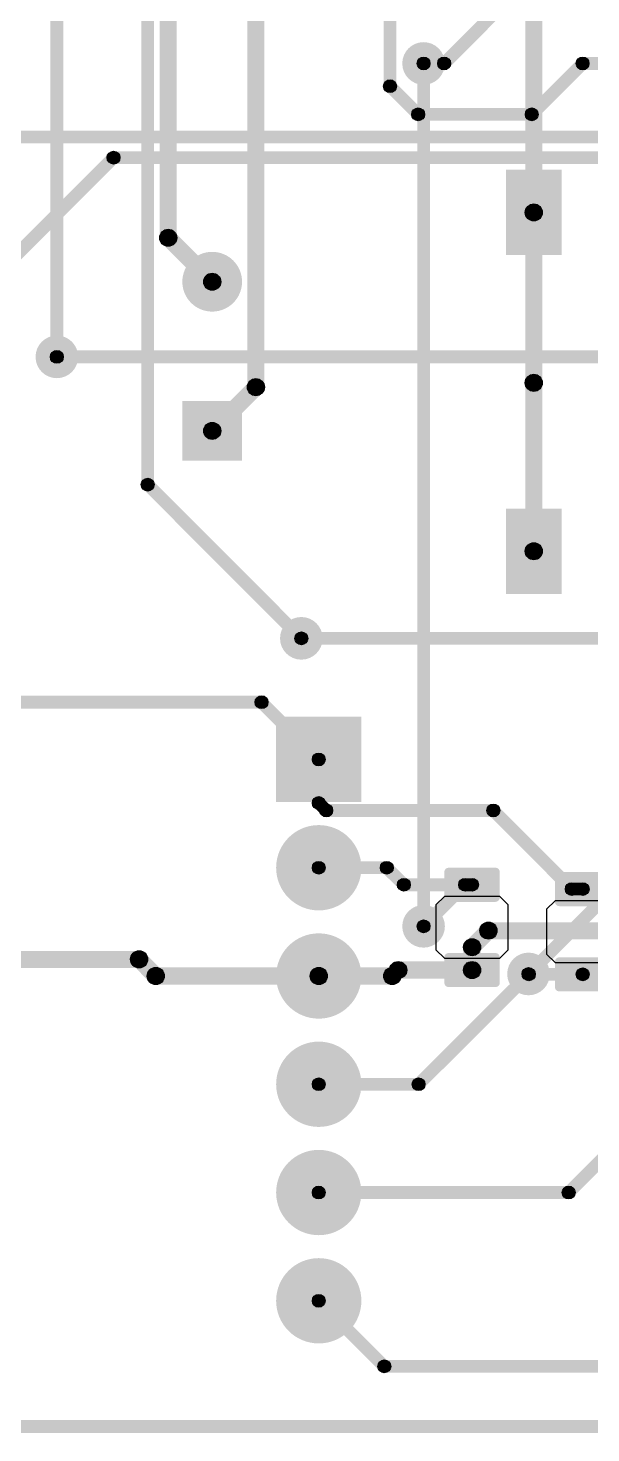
# Model space of a CAD drawing. Header units: millimetres. Extents: x 0 to 3.58, y 0 to 2.95.
# Drawn here: x 0.897 to 1.417, y 0.053 to 1.35 of the extents above; entities that cross this region are included whole.
import ezdxf

# ---------------------------------------------------------------- set-up
doc = ezdxf.new("R2010")
doc.units = ezdxf.units.MM
doc.header["$MEASUREMENT"] = 0
for name, color, linetype in [('BottomLayer', 5, 'Continuous'), ('PadHoleLayer', 156, 'Continuous'), ('TopLayer', 1, 'Continuous'), ('ViaHoleLayer', 16, 'Continuous')]:
    doc.layers.add(name, color=color, linetype=linetype)

# ---------------------------------------------------------------- blocks, each defined once
blk = doc.blocks.new('CON__PLS_6_9')
at = {"layer": 'BottomLayer'}
blk.add_hatch(color=5, dxfattribs=at).paths.add_polyline_path([(-0.2894, 0.0394), (-0.2106, 0.0394), (-0.2106, -0.0394), (-0.2894, -0.0394)])
h = blk.add_hatch(color=5, dxfattribs=at)
edge = h.paths.add_edge_path()
edge.add_arc((-0.15, 0), 0.0394, 0, 360)
h = blk.add_hatch(color=5, dxfattribs=at)
edge = h.paths.add_edge_path()
edge.add_arc((-0.05, 0), 0.0394, 0, 360)
h = blk.add_hatch(color=5, dxfattribs=at)
edge = h.paths.add_edge_path()
edge.add_arc((0.05, 0), 0.0394, 0, 360)
h = blk.add_hatch(color=5, dxfattribs=at)
edge = h.paths.add_edge_path()
edge.add_arc((0.15, 0), 0.0394, 0, 360)
h = blk.add_hatch(color=5, dxfattribs=at)
edge = h.paths.add_edge_path()
edge.add_arc((0.25, 0), 0.0394, 0, 360)
at = {"layer": 'PadHoleLayer'}
h = blk.add_hatch(color=156, dxfattribs=at)
edge = h.paths.add_edge_path()
edge.add_arc((-0.25, 0), 0.0217, 0, 360)
h = blk.add_hatch(color=156, dxfattribs=at)
edge = h.paths.add_edge_path()
edge.add_arc((-0.15, 0), 0.0217, 0, 360)
h = blk.add_hatch(color=156, dxfattribs=at)
edge = h.paths.add_edge_path()
edge.add_arc((-0.05, 0), 0.0217, 0, 360)
h = blk.add_hatch(color=156, dxfattribs=at)
edge = h.paths.add_edge_path()
edge.add_arc((0.05, 0), 0.0217, 0, 360)
h = blk.add_hatch(color=156, dxfattribs=at)
edge = h.paths.add_edge_path()
edge.add_arc((0.15, 0), 0.0217, 0, 360)
h = blk.add_hatch(color=156, dxfattribs=at)
edge = h.paths.add_edge_path()
edge.add_arc((0.25, 0), 0.0217, 0, 360)
at = {"layer": 'TopLayer'}
blk.add_hatch(color=1, dxfattribs=at).paths.add_polyline_path([(-0.2894, 0.0394), (-0.2106, 0.0394), (-0.2106, -0.0394), (-0.2894, -0.0394)])
h = blk.add_hatch(color=1, dxfattribs=at)
edge = h.paths.add_edge_path()
edge.add_arc((-0.15, 0), 0.0394, 0, 360)
h = blk.add_hatch(color=1, dxfattribs=at)
edge = h.paths.add_edge_path()
edge.add_arc((-0.05, 0), 0.0394, 0, 360)
h = blk.add_hatch(color=1, dxfattribs=at)
edge = h.paths.add_edge_path()
edge.add_arc((0.05, 0), 0.0394, 0, 360)
h = blk.add_hatch(color=1, dxfattribs=at)
edge = h.paths.add_edge_path()
edge.add_arc((0.15, 0), 0.0394, 0, 360)
h = blk.add_hatch(color=1, dxfattribs=at)
edge = h.paths.add_edge_path()
edge.add_arc((0.25, 0), 0.0394, 0, 360)
blk = doc.blocks.new('SWT_34_24')
at = {"layer": 'TopLayer'}
for points in [[(-0.1959, 0.1142), (-0.1171, 0.1142), (-0.1171, 0.063), (-0.1959, 0.063)], [(0.1171, 0.1142), (0.1959, 0.1142), (0.1959, 0.063), (0.1171, 0.063)], [(-0.1959, -0.063), (-0.1171, -0.063), (-0.1171, -0.1142), (-0.1959, -0.1142)], [(0.1171, -0.063), (0.1959, -0.063), (0.1959, -0.1142), (0.1171, -0.1142)]]:
    blk.add_hatch(color=1, dxfattribs=at).paths.add_polyline_path(points)
blk = doc.blocks.new('RES0805_B_47')
at = {"layer": 'BottomLayer'}
h = blk.add_hatch(color=5, dxfattribs=at)
edge = h.paths.add_edge_path()
edge.add_arc((-0.0276, 0.0217), 0.00394, 0, 90)
edge.add_line((-0.0276, 0.0256), (-0.0512, 0.0256))
edge.add_arc((-0.0512, 0.0217), 0.00394, 90, 180)
edge.add_line((-0.0551, 0.0217), (-0.0551, -0.0217))
edge.add_arc((-0.0512, -0.0217), 0.00394, 180, 270)
edge.add_line((-0.0512, -0.0256), (-0.0276, -0.0256))
edge.add_arc((-0.0276, -0.0217), 0.00394, 270, 360)
edge.add_line((-0.0236, -0.0217), (-0.0236, 0.0217))
h = blk.add_hatch(color=5, dxfattribs=at)
edge = h.paths.add_edge_path()
edge.add_arc((0.0512, 0.0217), 0.00394, 0, 90)
edge.add_line((0.0512, 0.0256), (0.0276, 0.0256))
edge.add_arc((0.0276, 0.0217), 0.00394, 90, 180)
edge.add_line((0.0236, 0.0217), (0.0236, -0.0217))
edge.add_arc((0.0276, -0.0217), 0.00394, 180, 270)
edge.add_line((0.0276, -0.0256), (0.0512, -0.0256))
edge.add_arc((0.0512, -0.0217), 0.00394, 270, 360)
edge.add_line((0.0551, -0.0217), (0.0551, 0.0217))
for p, q in [((-0.0207, 0.0335), (-0.0285, 0.0256)), ((0.0207, 0.0335), (-0.0207, 0.0335)), ((0.0285, 0.0256), (0.0207, 0.0335)), ((-0.0285, 0.0256), (-0.0285, -0.0256)), ((0.0285, -0.0256), (0.0285, 0.0256)), ((-0.0285, -0.0256), (-0.0207, -0.0335)), ((0.0207, -0.0335), (0.0285, -0.0256)), ((-0.0207, -0.0335), (0.0207, -0.0335))]:
    blk.add_line(p, q, dxfattribs=at)
blk = doc.blocks.new('RES0805_B_48')
at = {"layer": 'BottomLayer'}
h = blk.add_hatch(color=5, dxfattribs=at)
edge = h.paths.add_edge_path()
edge.add_arc((-0.0276, 0.0217), 0.00394, 0, 90)
edge.add_line((-0.0276, 0.0256), (-0.0512, 0.0256))
edge.add_arc((-0.0512, 0.0217), 0.00394, 90, 180)
edge.add_line((-0.0551, 0.0217), (-0.0551, -0.0217))
edge.add_arc((-0.0512, -0.0217), 0.00394, 180, 270)
edge.add_line((-0.0512, -0.0256), (-0.0276, -0.0256))
edge.add_arc((-0.0276, -0.0217), 0.00394, 270, 360)
edge.add_line((-0.0236, -0.0217), (-0.0236, 0.0217))
h = blk.add_hatch(color=5, dxfattribs=at)
edge = h.paths.add_edge_path()
edge.add_arc((0.0512, 0.0217), 0.00394, 0, 90)
edge.add_line((0.0512, 0.0256), (0.0276, 0.0256))
edge.add_arc((0.0276, 0.0217), 0.00394, 90, 180)
edge.add_line((0.0236, 0.0217), (0.0236, -0.0217))
edge.add_arc((0.0276, -0.0217), 0.00394, 180, 270)
edge.add_line((0.0276, -0.0256), (0.0512, -0.0256))
edge.add_arc((0.0512, -0.0217), 0.00394, 270, 360)
edge.add_line((0.0551, -0.0217), (0.0551, 0.0217))
for p, q in [((-0.0207, 0.0335), (-0.0285, 0.0256)), ((0.0207, 0.0335), (-0.0207, 0.0335)), ((0.0285, 0.0256), (0.0207, 0.0335)), ((-0.0285, 0.0256), (-0.0285, -0.0256)), ((0.0285, -0.0256), (0.0285, 0.0256)), ((-0.0285, -0.0256), (-0.0207, -0.0335)), ((0.0207, -0.0335), (0.0285, -0.0256)), ((-0.0207, -0.0335), (0.0207, -0.0335))]:
    blk.add_line(p, q, dxfattribs=at)
blk = doc.blocks.new('WCAP_ATUL_8_11_5_3_5_0_5_58')
at = {"layer": 'BottomLayer'}
blk.add_hatch(color=5, dxfattribs=at).paths.add_polyline_path([(-0.0965, 0.0276), (-0.0413, 0.0276), (-0.0413, -0.0276), (-0.0965, -0.0276)])
h = blk.add_hatch(color=5, dxfattribs=at)
edge = h.paths.add_edge_path()
edge.add_arc((0.0689, 0), 0.0276, 0, 360)
at = {"layer": 'PadHoleLayer'}
h = blk.add_hatch(color=156, dxfattribs=at)
edge = h.paths.add_edge_path()
edge.add_arc((-0.0689, 0), 0.0157, 0, 360)
h = blk.add_hatch(color=156, dxfattribs=at)
edge = h.paths.add_edge_path()
edge.add_arc((0.0689, 0), 0.0157, 0, 360)
at = {"layer": 'TopLayer'}
blk.add_hatch(color=1, dxfattribs=at).paths.add_polyline_path([(-0.0965, 0.0276), (-0.0413, 0.0276), (-0.0413, -0.0276), (-0.0965, -0.0276)])
h = blk.add_hatch(color=1, dxfattribs=at)
edge = h.paths.add_edge_path()
edge.add_arc((0.0689, 0), 0.0276, 0, 360)

msp = doc.modelspace()

# ---------------------------------------------------------------- hatches: boundary and pattern name
at = {"layer": 'BottomLayer'}
for points in [[(1.2855, 1.3135), (1.2771, 1.3218), (1.3341, 1.3788), (1.3425, 1.3705)], [(1.2372, 1.2967), (1.2254, 1.2967), (1.2254, 1.3707), (1.2372, 1.3707)], [(1.2623, 1.3118), (1.2623, 1.3236), (1.2813, 1.3236), (1.2813, 1.3118)], [(1.4093, 1.3118), (1.4093, 1.3236), (1.8667, 1.3236), (1.8667, 1.3118)], [(1.3665, 1.2665), (1.3581, 1.2748), (1.4051, 1.3218), (1.4135, 1.3135)], [(1.2271, 1.2925), (1.2355, 1.3008), (1.2615, 1.2748), (1.2531, 1.2665)], [(1.2573, 1.2648), (1.2573, 1.2766), (1.3623, 1.2766), (1.3623, 1.2648)], [(0.8313, 1.2438), (0.8313, 1.2556), (1.9373, 1.2556), (1.9373, 1.2438)], [(0.4609, 0.7075), (0.4525, 0.7158), (0.9715, 1.2348), (0.9799, 1.2265)], [(0.9757, 1.2248), (0.9757, 1.2366), (1.9573, 1.2366), (1.9573, 1.2248)], [(0.9233, 1.0408), (0.9233, 1.0526), (1.797, 1.0526), (1.797, 1.0408)], [(1.1493, 0.7808), (1.1493, 0.7926), (1.6023, 0.7926), (1.6023, 0.7808)], [(0.5213, 0.7218), (0.5213, 0.7336), (1.1125, 0.7336), (1.1125, 0.7218)], [(1.1083, 0.7235), (1.1167, 0.7318), (1.1695, 0.679), (1.1612, 0.6706)], [(1.1713, 0.6346), (1.1594, 0.6346), (1.1594, 0.6748), (1.1713, 0.6748)], [(1.1612, 0.6305), (1.1695, 0.6388), (1.1765, 0.6318), (1.1681, 0.6235)], [(1.1723, 0.6218), (1.1723, 0.6336), (1.3268, 0.6336), (1.3268, 0.6218)], [(1.3226, 0.6235), (1.3309, 0.6318), (1.4035, 0.5593), (1.3951, 0.5509)], [(1.1654, 0.5689), (1.1654, 0.5807), (1.2283, 0.5807), (1.2283, 0.5689)], [(1.2241, 0.5706), (1.2325, 0.579), (1.2482, 0.5632), (1.2399, 0.5549)], [(1.2441, 0.5531), (1.2441, 0.565), (1.3007, 0.565), (1.3007, 0.5531)], [(1.2665, 0.5165), (1.2581, 0.5248), (1.2965, 0.5632), (1.3049, 0.5549)], [(1.3007, 0.5531), (1.3007, 0.565), (1.3071, 0.565), (1.3071, 0.5531)], [(1.3993, 0.5492), (1.3993, 0.561), (1.4094, 0.561), (1.4094, 0.5492)], [(1.4094, 0.5492), (1.4094, 0.561), (1.5073, 0.561), (1.5073, 0.5492)], [(1.3127, 0.4959), (1.3015, 0.507), (1.3168, 0.5222), (1.3279, 0.5111)], [(1.3223, 0.5088), (1.3223, 0.5245), (1.4433, 0.5245), (1.4433, 0.5088)], [(1.315, 0.4803), (1.2992, 0.4803), (1.2992, 0.5014), (1.315, 0.5014)], [(1.1654, 0.4669), (1.1654, 0.4827), (1.2333, 0.4827), (1.2333, 0.4669)], [(1.2389, 0.4692), (1.2278, 0.4804), (1.2333, 0.4859), (1.2444, 0.4747)], [(1.2388, 0.4724), (1.2388, 0.4882), (1.3071, 0.4882), (1.3071, 0.4724)], [(1.2619, 0.3706), (1.2536, 0.379), (1.3554, 0.4806), (1.3638, 0.4722)], [(1.3551, 0.4725), (1.3635, 0.4808), (1.3638, 0.4806), (1.3554, 0.4722)], [(1.3638, 0.4722), (1.3554, 0.4806), (1.3554, 0.4806), (1.3638, 0.4722)], [(1.3596, 0.4705), (1.3596, 0.4823), (1.4094, 0.4823), (1.4094, 0.4705)], [(1.4006, 0.2706), (1.3922, 0.279), (1.5431, 0.4298), (1.5514, 0.4215)], [(1.1654, 0.3689), (1.1654, 0.3807), (1.2577, 0.3807), (1.2577, 0.3689)], [(1.1654, 0.2689), (1.1654, 0.2807), (1.3964, 0.2807), (1.3964, 0.2689)], [(1.1612, 0.1706), (1.1695, 0.179), (1.2302, 0.1183), (1.2218, 0.11)], [(1.226, 0.1083), (1.226, 0.1201), (1.8438, 0.1201), (1.8438, 0.1083)], [(0.4323, 0.0528), (0.4323, 0.0646), (3.2484, 0.0646), (3.2484, 0.0528)]]:
    msp.add_hatch(color=5, dxfattribs=at).paths.add_polyline_path(points)
h = msp.add_hatch(color=5, dxfattribs=at)
edge = h.paths.add_edge_path()
edge.add_arc((1.2623, 1.3177), 0.0197, 0, 360)
h = msp.add_hatch(color=5, dxfattribs=at)
edge = h.paths.add_edge_path()
edge.add_arc((1.2623, 1.3177), 0.00591, 0, 360)
h = msp.add_hatch(color=5, dxfattribs=at)
edge = h.paths.add_edge_path()
edge.add_arc((1.2813, 1.3177), 0.00591, 0, 360)
h = msp.add_hatch(color=5, dxfattribs=at)
edge = h.paths.add_edge_path()
edge.add_arc((1.2813, 1.3177), 0.00591, 0, 360)
h = msp.add_hatch(color=5, dxfattribs=at)
edge = h.paths.add_edge_path()
edge.add_arc((1.4093, 1.3177), 0.00591, 0, 360)
h = msp.add_hatch(color=5, dxfattribs=at)
edge = h.paths.add_edge_path()
edge.add_arc((1.4093, 1.3177), 0.00591, 0, 360)
h = msp.add_hatch(color=5, dxfattribs=at)
edge = h.paths.add_edge_path()
edge.add_arc((1.2313, 1.2967), 0.00591, 0, 360)
h = msp.add_hatch(color=5, dxfattribs=at)
edge = h.paths.add_edge_path()
edge.add_arc((1.2313, 1.2967), 0.00591, 0, 360)
h = msp.add_hatch(color=5, dxfattribs=at)
edge = h.paths.add_edge_path()
edge.add_arc((1.2573, 1.2707), 0.00591, 0, 360)
h = msp.add_hatch(color=5, dxfattribs=at)
edge = h.paths.add_edge_path()
edge.add_arc((1.2573, 1.2707), 0.00591, 0, 360)
h = msp.add_hatch(color=5, dxfattribs=at)
edge = h.paths.add_edge_path()
edge.add_arc((1.3623, 1.2707), 0.00591, 0, 360)
h = msp.add_hatch(color=5, dxfattribs=at)
edge = h.paths.add_edge_path()
edge.add_arc((1.3623, 1.2707), 0.00591, 0, 360)
h = msp.add_hatch(color=5, dxfattribs=at)
edge = h.paths.add_edge_path()
edge.add_arc((0.9757, 1.2307), 0.00591, 0, 360)
h = msp.add_hatch(color=5, dxfattribs=at)
edge = h.paths.add_edge_path()
edge.add_arc((0.9757, 1.2307), 0.00591, 0, 360)
h = msp.add_hatch(color=5, dxfattribs=at)
edge = h.paths.add_edge_path()
edge.add_arc((0.9233, 1.0467), 0.0197, 0, 360)
h = msp.add_hatch(color=5, dxfattribs=at)
edge = h.paths.add_edge_path()
edge.add_arc((0.9233, 1.0467), 0.00591, 0, 360)
h = msp.add_hatch(color=5, dxfattribs=at)
edge = h.paths.add_edge_path()
edge.add_arc((1.1493, 0.7867), 0.0197, 0, 360)
h = msp.add_hatch(color=5, dxfattribs=at)
edge = h.paths.add_edge_path()
edge.add_arc((1.1493, 0.7867), 0.00591, 0, 360)
h = msp.add_hatch(color=5, dxfattribs=at)
edge = h.paths.add_edge_path()
edge.add_arc((1.1125, 0.7277), 0.00591, 0, 360)
h = msp.add_hatch(color=5, dxfattribs=at)
edge = h.paths.add_edge_path()
edge.add_arc((1.1125, 0.7277), 0.00591, 0, 360)
h = msp.add_hatch(color=5, dxfattribs=at)
edge = h.paths.add_edge_path()
edge.add_arc((1.1654, 0.6748), 0.00591, 0, 360)
h = msp.add_hatch(color=5, dxfattribs=at)
edge = h.paths.add_edge_path()
edge.add_arc((1.1654, 0.6748), 0.00591, 0, 360)
h = msp.add_hatch(color=5, dxfattribs=at)
edge = h.paths.add_edge_path()
edge.add_arc((1.1654, 0.6346), 0.00591, 0, 360)
h = msp.add_hatch(color=5, dxfattribs=at)
edge = h.paths.add_edge_path()
edge.add_arc((1.1654, 0.6346), 0.00591, 0, 360)
h = msp.add_hatch(color=5, dxfattribs=at)
edge = h.paths.add_edge_path()
edge.add_arc((1.1723, 0.6277), 0.00591, 0, 360)
h = msp.add_hatch(color=5, dxfattribs=at)
edge = h.paths.add_edge_path()
edge.add_arc((1.1723, 0.6277), 0.00591, 0, 360)
h = msp.add_hatch(color=5, dxfattribs=at)
edge = h.paths.add_edge_path()
edge.add_arc((1.3268, 0.6277), 0.00591, 0, 360)
h = msp.add_hatch(color=5, dxfattribs=at)
edge = h.paths.add_edge_path()
edge.add_arc((1.3268, 0.6277), 0.00591, 0, 360)
h = msp.add_hatch(color=5, dxfattribs=at)
edge = h.paths.add_edge_path()
edge.add_arc((1.1654, 0.5748), 0.00591, 0, 360)
h = msp.add_hatch(color=5, dxfattribs=at)
edge = h.paths.add_edge_path()
edge.add_arc((1.2283, 0.5748), 0.00591, 0, 360)
h = msp.add_hatch(color=5, dxfattribs=at)
edge = h.paths.add_edge_path()
edge.add_arc((1.2283, 0.5748), 0.00591, 0, 360)
h = msp.add_hatch(color=5, dxfattribs=at)
edge = h.paths.add_edge_path()
edge.add_arc((1.2441, 0.5591), 0.00591, 0, 360)
h = msp.add_hatch(color=5, dxfattribs=at)
edge = h.paths.add_edge_path()
edge.add_arc((1.2441, 0.5591), 0.00591, 0, 360)
h = msp.add_hatch(color=5, dxfattribs=at)
edge = h.paths.add_edge_path()
edge.add_arc((1.3007, 0.5591), 0.00591, 0, 360)
h = msp.add_hatch(color=5, dxfattribs=at)
edge = h.paths.add_edge_path()
edge.add_arc((1.3007, 0.5591), 0.00591, 0, 360)
h = msp.add_hatch(color=5, dxfattribs=at)
edge = h.paths.add_edge_path()
edge.add_arc((1.3007, 0.5591), 0.00591, 0, 360)
h = msp.add_hatch(color=5, dxfattribs=at)
edge = h.paths.add_edge_path()
edge.add_arc((1.3071, 0.5591), 0.00591, 0, 360)
h = msp.add_hatch(color=5, dxfattribs=at)
edge = h.paths.add_edge_path()
edge.add_arc((1.3993, 0.5551), 0.00591, 0, 360)
h = msp.add_hatch(color=5, dxfattribs=at)
edge = h.paths.add_edge_path()
edge.add_arc((1.3993, 0.5551), 0.00591, 0, 360)
h = msp.add_hatch(color=5, dxfattribs=at)
edge = h.paths.add_edge_path()
edge.add_arc((1.4094, 0.5551), 0.00591, 0, 360)
h = msp.add_hatch(color=5, dxfattribs=at)
edge = h.paths.add_edge_path()
edge.add_arc((1.4094, 0.5551), 0.00591, 0, 360)
h = msp.add_hatch(color=5, dxfattribs=at)
edge = h.paths.add_edge_path()
edge.add_arc((1.2623, 0.5207), 0.0197, 0, 360)
h = msp.add_hatch(color=5, dxfattribs=at)
edge = h.paths.add_edge_path()
edge.add_arc((1.2623, 0.5207), 0.00591, 0, 360)
h = msp.add_hatch(color=5, dxfattribs=at)
edge = h.paths.add_edge_path()
edge.add_arc((1.3223, 0.5167), 0.00787, 0, 360)
h = msp.add_hatch(color=5, dxfattribs=at)
edge = h.paths.add_edge_path()
edge.add_arc((1.3223, 0.5167), 0.00787, 0, 360)
h = msp.add_hatch(color=5, dxfattribs=at)
edge = h.paths.add_edge_path()
edge.add_arc((1.3071, 0.5014), 0.00787, 0, 360)
h = msp.add_hatch(color=5, dxfattribs=at)
edge = h.paths.add_edge_path()
edge.add_arc((1.3071, 0.5014), 0.00787, 0, 360)
h = msp.add_hatch(color=5, dxfattribs=at)
edge = h.paths.add_edge_path()
edge.add_arc((1.3593, 0.4767), 0.0197, 0, 360)
h = msp.add_hatch(color=5, dxfattribs=at)
edge = h.paths.add_edge_path()
edge.add_arc((1.1654, 0.4748), 0.00787, 0, 360)
h = msp.add_hatch(color=5, dxfattribs=at)
edge = h.paths.add_edge_path()
edge.add_arc((1.2333, 0.4748), 0.00787, 0, 360)
h = msp.add_hatch(color=5, dxfattribs=at)
edge = h.paths.add_edge_path()
edge.add_arc((1.2333, 0.4748), 0.00787, 0, 360)
h = msp.add_hatch(color=5, dxfattribs=at)
edge = h.paths.add_edge_path()
edge.add_arc((1.2388, 0.4803), 0.00787, 0, 360)
h = msp.add_hatch(color=5, dxfattribs=at)
edge = h.paths.add_edge_path()
edge.add_arc((1.2388, 0.4803), 0.00787, 0, 360)
h = msp.add_hatch(color=5, dxfattribs=at)
edge = h.paths.add_edge_path()
edge.add_arc((1.3071, 0.4803), 0.00787, 0, 360)
h = msp.add_hatch(color=5, dxfattribs=at)
edge = h.paths.add_edge_path()
edge.add_arc((1.3071, 0.4803), 0.00787, 0, 360)
h = msp.add_hatch(color=5, dxfattribs=at)
edge = h.paths.add_edge_path()
edge.add_arc((1.3593, 0.4767), 0.00591, 0, 360)
h = msp.add_hatch(color=5, dxfattribs=at)
edge = h.paths.add_edge_path()
edge.add_arc((1.3596, 0.4764), 0.00591, 0, 360)
h = msp.add_hatch(color=5, dxfattribs=at)
edge = h.paths.add_edge_path()
edge.add_arc((1.3596, 0.4764), 0.00591, 0, 360)
h = msp.add_hatch(color=5, dxfattribs=at)
edge = h.paths.add_edge_path()
edge.add_arc((1.3596, 0.4764), 0.00591, 0, 360)
h = msp.add_hatch(color=5, dxfattribs=at)
edge = h.paths.add_edge_path()
edge.add_arc((1.3596, 0.4764), 0.00591, 0, 360)
h = msp.add_hatch(color=5, dxfattribs=at)
edge = h.paths.add_edge_path()
edge.add_arc((1.3596, 0.4764), 0.00591, 0, 360)
h = msp.add_hatch(color=5, dxfattribs=at)
edge = h.paths.add_edge_path()
edge.add_arc((1.4094, 0.4764), 0.00591, 0, 360)
h = msp.add_hatch(color=5, dxfattribs=at)
edge = h.paths.add_edge_path()
edge.add_arc((1.1654, 0.3748), 0.00591, 0, 360)
h = msp.add_hatch(color=5, dxfattribs=at)
edge = h.paths.add_edge_path()
edge.add_arc((1.2577, 0.3748), 0.00591, 0, 360)
h = msp.add_hatch(color=5, dxfattribs=at)
edge = h.paths.add_edge_path()
edge.add_arc((1.2577, 0.3748), 0.00591, 0, 360)
h = msp.add_hatch(color=5, dxfattribs=at)
edge = h.paths.add_edge_path()
edge.add_arc((1.1654, 0.2748), 0.00591, 0, 360)
h = msp.add_hatch(color=5, dxfattribs=at)
edge = h.paths.add_edge_path()
edge.add_arc((1.3964, 0.2748), 0.00591, 0, 360)
h = msp.add_hatch(color=5, dxfattribs=at)
edge = h.paths.add_edge_path()
edge.add_arc((1.3964, 0.2748), 0.00591, 0, 360)
h = msp.add_hatch(color=5, dxfattribs=at)
edge = h.paths.add_edge_path()
edge.add_arc((1.1654, 0.1748), 0.00591, 0, 360)
h = msp.add_hatch(color=5, dxfattribs=at)
edge = h.paths.add_edge_path()
edge.add_arc((1.226, 0.1142), 0.00591, 0, 360)
h = msp.add_hatch(color=5, dxfattribs=at)
edge = h.paths.add_edge_path()
edge.add_arc((1.226, 0.1142), 0.00591, 0, 360)
at = {"layer": 'TopLayer'}
for points in [[(0.9292, 1.0467), (0.9174, 1.0467), (0.9174, 2.2801), (0.9292, 2.2801)], [(1.0132, 0.9287), (1.0014, 0.9287), (1.0014, 1.6217), (1.0132, 1.6217)], [(1.0342, 1.1567), (1.0184, 1.1567), (1.0184, 1.5107), (1.0342, 1.5107)], [(1.372, 1.1801), (1.3563, 1.1801), (1.3563, 1.4857), (1.372, 1.4857)], [(1.1152, 1.0187), (1.0994, 1.0187), (1.0994, 1.3717), (1.1152, 1.3717)], [(1.2682, 0.5207), (1.2564, 0.5207), (1.2564, 1.3177), (1.2682, 1.3177)], [(1.372, 1.0227), (1.3563, 1.0227), (1.3563, 1.1801), (1.372, 1.1801)], [(1.0208, 1.1512), (1.0319, 1.1623), (1.0725, 1.1217), (1.0614, 1.1106)], [(1.0725, 0.9728), (1.0614, 0.9839), (1.1018, 1.0243), (1.1129, 1.0132)], [(1.372, 0.8671), (1.3563, 0.8671), (1.3563, 1.0227), (1.372, 1.0227)], [(1.0031, 0.9245), (1.0115, 0.9328), (1.1535, 0.7908), (1.1451, 0.7825)], [(1.3635, 0.4725), (1.3551, 0.4808), (1.4341, 0.5598), (1.4425, 0.5515)], [(0.8504, 0.4823), (0.8504, 0.498), (0.9993, 0.498), (0.9993, 0.4823)], [(0.9938, 0.4846), (1.0049, 0.4957), (1.0202, 0.4804), (1.0091, 0.4692)], [(1.0147, 0.4669), (1.0147, 0.4827), (1.1654, 0.4827), (1.1654, 0.4669)]]:
    msp.add_hatch(color=1, dxfattribs=at).paths.add_polyline_path(points)
h = msp.add_hatch(color=1, dxfattribs=at)
edge = h.paths.add_edge_path()
edge.add_arc((1.2623, 1.3177), 0.0197, 0, 360)
h = msp.add_hatch(color=1, dxfattribs=at)
edge = h.paths.add_edge_path()
edge.add_arc((1.2623, 1.3177), 0.00591, 0, 360)
h = msp.add_hatch(color=1, dxfattribs=at)
edge = h.paths.add_edge_path()
edge.add_arc((1.3642, 1.1801), 0.00787, 0, 360)
h = msp.add_hatch(color=1, dxfattribs=at)
edge = h.paths.add_edge_path()
edge.add_arc((1.3642, 1.1801), 0.00787, 0, 360)
h = msp.add_hatch(color=1, dxfattribs=at)
edge = h.paths.add_edge_path()
edge.add_arc((1.0263, 1.1567), 0.00787, 0, 360)
h = msp.add_hatch(color=1, dxfattribs=at)
edge = h.paths.add_edge_path()
edge.add_arc((1.0263, 1.1567), 0.00787, 0, 360)
h = msp.add_hatch(color=1, dxfattribs=at)
edge = h.paths.add_edge_path()
edge.add_arc((1.0669, 1.1161), 0.00787, 0, 360)
h = msp.add_hatch(color=1, dxfattribs=at)
edge = h.paths.add_edge_path()
edge.add_arc((0.9233, 1.0467), 0.0197, 0, 360)
h = msp.add_hatch(color=1, dxfattribs=at)
edge = h.paths.add_edge_path()
edge.add_arc((0.9233, 1.0467), 0.00591, 0, 360)
h = msp.add_hatch(color=1, dxfattribs=at)
edge = h.paths.add_edge_path()
edge.add_arc((1.1073, 1.0187), 0.00787, 0, 360)
h = msp.add_hatch(color=1, dxfattribs=at)
edge = h.paths.add_edge_path()
edge.add_arc((1.1073, 1.0187), 0.00787, 0, 360)
h = msp.add_hatch(color=1, dxfattribs=at)
edge = h.paths.add_edge_path()
edge.add_arc((1.3642, 1.0227), 0.00787, 0, 360)
h = msp.add_hatch(color=1, dxfattribs=at)
edge = h.paths.add_edge_path()
edge.add_arc((1.3642, 1.0227), 0.00787, 0, 360)
h = msp.add_hatch(color=1, dxfattribs=at)
edge = h.paths.add_edge_path()
edge.add_arc((1.0669, 0.9783), 0.00787, 0, 360)
h = msp.add_hatch(color=1, dxfattribs=at)
edge = h.paths.add_edge_path()
edge.add_arc((1.0073, 0.9287), 0.00591, 0, 360)
h = msp.add_hatch(color=1, dxfattribs=at)
edge = h.paths.add_edge_path()
edge.add_arc((1.0073, 0.9287), 0.00591, 0, 360)
h = msp.add_hatch(color=1, dxfattribs=at)
edge = h.paths.add_edge_path()
edge.add_arc((1.3642, 0.8671), 0.00787, 0, 360)
h = msp.add_hatch(color=1, dxfattribs=at)
edge = h.paths.add_edge_path()
edge.add_arc((1.1493, 0.7867), 0.0197, 0, 360)
h = msp.add_hatch(color=1, dxfattribs=at)
edge = h.paths.add_edge_path()
edge.add_arc((1.1493, 0.7867), 0.00591, 0, 360)
h = msp.add_hatch(color=1, dxfattribs=at)
edge = h.paths.add_edge_path()
edge.add_arc((1.2623, 0.5207), 0.0197, 0, 360)
h = msp.add_hatch(color=1, dxfattribs=at)
edge = h.paths.add_edge_path()
edge.add_arc((1.2623, 0.5207), 0.00591, 0, 360)
h = msp.add_hatch(color=1, dxfattribs=at)
edge = h.paths.add_edge_path()
edge.add_arc((0.9993, 0.4902), 0.00787, 0, 360)
h = msp.add_hatch(color=1, dxfattribs=at)
edge = h.paths.add_edge_path()
edge.add_arc((0.9993, 0.4902), 0.00787, 0, 360)
h = msp.add_hatch(color=1, dxfattribs=at)
edge = h.paths.add_edge_path()
edge.add_arc((1.3593, 0.4767), 0.0197, 0, 360)
h = msp.add_hatch(color=1, dxfattribs=at)
edge = h.paths.add_edge_path()
edge.add_arc((1.0147, 0.4748), 0.00787, 0, 360)
h = msp.add_hatch(color=1, dxfattribs=at)
edge = h.paths.add_edge_path()
edge.add_arc((1.0147, 0.4748), 0.00787, 0, 360)
h = msp.add_hatch(color=1, dxfattribs=at)
edge = h.paths.add_edge_path()
edge.add_arc((1.1654, 0.4748), 0.00787, 0, 360)
h = msp.add_hatch(color=1, dxfattribs=at)
edge = h.paths.add_edge_path()
edge.add_arc((1.3593, 0.4767), 0.00591, 0, 360)
at = {"layer": 'ViaHoleLayer'}
h = msp.add_hatch(color=16, dxfattribs=at)
edge = h.paths.add_edge_path()
edge.add_arc((1.2623, 1.3177), 0.0118, 0, 360)
h = msp.add_hatch(color=16, dxfattribs=at)
edge = h.paths.add_edge_path()
edge.add_arc((0.9233, 1.0467), 0.0118, 0, 360)
h = msp.add_hatch(color=16, dxfattribs=at)
edge = h.paths.add_edge_path()
edge.add_arc((1.1493, 0.7867), 0.0118, 0, 360)
h = msp.add_hatch(color=16, dxfattribs=at)
edge = h.paths.add_edge_path()
edge.add_arc((1.2623, 0.5207), 0.0118, 0, 360)
h = msp.add_hatch(color=16, dxfattribs=at)
edge = h.paths.add_edge_path()
edge.add_arc((1.3593, 0.4767), 0.0118, 0, 360)

# ---------------------------------------------------------------- linework, layer by layer
at = {"layer": 'BottomLayer'}
for centre, radius in [((1.2623, 1.3177), 0.00591), ((1.2813, 1.3177), 0.00591), ((1.2813, 1.3177), 0.00591), ((1.4093, 1.3177), 0.00591), ((1.4093, 1.3177), 0.00591), ((1.2313, 1.2967), 0.00591), ((1.2313, 1.2967), 0.00591), ((1.2573, 1.2707), 0.00591), ((1.2573, 1.2707), 0.00591), ((1.3623, 1.2707), 0.00591), ((1.3623, 1.2707), 0.00591), ((0.9757, 1.2307), 0.00591), ((0.9757, 1.2307), 0.00591), ((0.9233, 1.0467), 0.00591), ((1.1493, 0.7867), 0.00591), ((1.1125, 0.7277), 0.00591), ((1.1125, 0.7277), 0.00591), ((1.1654, 0.6748), 0.00591), ((1.1654, 0.6748), 0.00591), ((1.1654, 0.6346), 0.00591), ((1.1654, 0.6346), 0.00591), ((1.1723, 0.6277), 0.00591), ((1.1723, 0.6277), 0.00591), ((1.3268, 0.6277), 0.00591), ((1.3268, 0.6277), 0.00591), ((1.1654, 0.5748), 0.00591), ((1.2283, 0.5748), 0.00591), ((1.2283, 0.5748), 0.00591), ((1.2441, 0.5591), 0.00591), ((1.2441, 0.5591), 0.00591), ((1.3007, 0.5591), 0.00591), ((1.3007, 0.5591), 0.00591), ((1.3007, 0.5591), 0.00591), ((1.3071, 0.5591), 0.00591), ((1.3993, 0.5551), 0.00591), ((1.3993, 0.5551), 0.00591), ((1.4094, 0.5551), 0.00591), ((1.4094, 0.5551), 0.00591), ((1.2623, 0.5207), 0.00591), ((1.3223, 0.5167), 0.00787), ((1.3223, 0.5167), 0.00787), ((1.3071, 0.5014), 0.00787), ((1.3071, 0.5014), 0.00787), ((1.1654, 0.4748), 0.00787), ((1.2333, 0.4748), 0.00787), ((1.2333, 0.4748), 0.00787), ((1.2388, 0.4803), 0.00787), ((1.2388, 0.4803), 0.00787), ((1.3071, 0.4803), 0.00787), ((1.3071, 0.4803), 0.00787), ((1.3593, 0.4767), 0.00591), ((1.3596, 0.4764), 0.00591), ((1.3596, 0.4764), 0.00591), ((1.3596, 0.4764), 0.00591), ((1.3596, 0.4764), 0.00591), ((1.3596, 0.4764), 0.00591), ((1.4094, 0.4764), 0.00591), ((1.1654, 0.3748), 0.00591), ((1.2577, 0.3748), 0.00591), ((1.2577, 0.3748), 0.00591), ((1.1654, 0.2748), 0.00591), ((1.3964, 0.2748), 0.00591), ((1.3964, 0.2748), 0.00591), ((1.1654, 0.1748), 0.00591), ((1.226, 0.1142), 0.00591), ((1.226, 0.1142), 0.00591)]:
    msp.add_circle(centre, radius, dxfattribs=at)
at = {"layer": 'TopLayer'}
for centre, radius in [((1.2623, 1.3177), 0.00591), ((1.3642, 1.1801), 0.00787), ((1.3642, 1.1801), 0.00787), ((1.0263, 1.1567), 0.00787), ((1.0263, 1.1567), 0.00787), ((1.0669, 1.1161), 0.00787), ((0.9233, 1.0467), 0.00591), ((1.1073, 1.0187), 0.00787), ((1.1073, 1.0187), 0.00787), ((1.3642, 1.0227), 0.00787), ((1.3642, 1.0227), 0.00787), ((1.0669, 0.9783), 0.00787), ((1.0073, 0.9287), 0.00591), ((1.0073, 0.9287), 0.00591), ((1.3642, 0.8671), 0.00787), ((1.1493, 0.7867), 0.00591), ((1.2623, 0.5207), 0.00591), ((0.9993, 0.4902), 0.00787), ((0.9993, 0.4902), 0.00787), ((1.0147, 0.4748), 0.00787), ((1.0147, 0.4748), 0.00787), ((1.1654, 0.4748), 0.00787), ((1.3593, 0.4767), 0.00591)]:
    msp.add_circle(centre, radius, dxfattribs=at)

# ---------------------------------------------------------------- block references
for name, p, rotation in [('SWT_34_24', (1.4528, 1.0236), 90), ('WCAP_ATUL_8_11_5_3_5_0_5_58', (1.0669, 1.0472), 90), ('CON__PLS_6_9', (1.1654, 0.4248), 270), ('RES0805_B_48', (1.3071, 0.5197), 90), ('RES0805_B_47', (1.4094, 0.5157), 270)]:
    msp.add_blockref(name, p, dxfattribs=dict(rotation=rotation))

doc.saveas('drawing.dxf')
